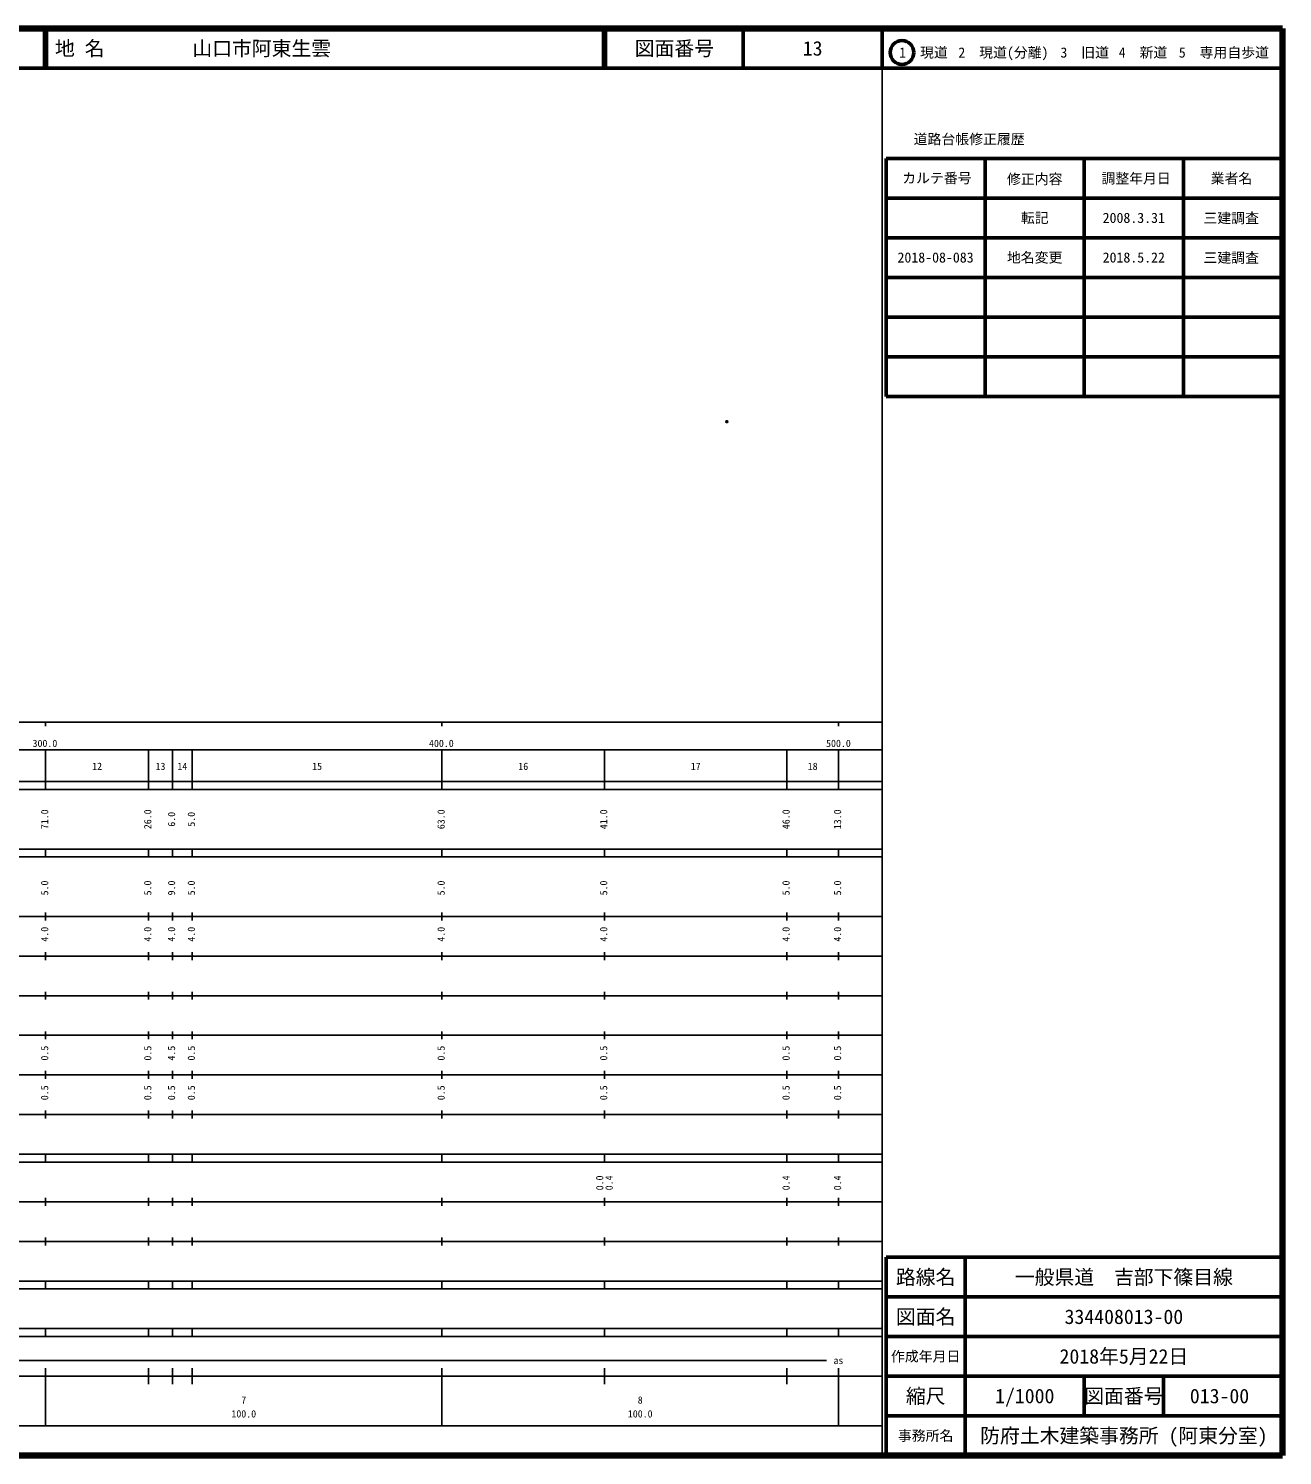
# Model space of a CAD drawing. Units: millimetres on the paper. Extents: x 40 to 680, y 20 to 380.
# Drawn here: x 363.7 to 680, y 20 to 380 of the extents above; entities that cross this region are included whole.
import ezdxf
from ezdxf.enums import TextEntityAlignment as Align

# ---------------------------------------------------------------- set-up
doc = ezdxf.new("R2010")
doc.units = ezdxf.units.MM
doc.header["$PDMODE"] = 32
doc.header["$PDSIZE"] = 0.5
doc.layers.add('M-OTRS', color=6, linetype='Continuous')
doc.layers.add('M-TTL-TXT', color=7, linetype='Continuous')
for name, color, linetype, lineweight in [('M-TTL', 2, 'Continuous', 140), ('M-TTL-BAND', 7, 'Continuous', 25), ('M-TTL-FRAM', 2, 'Continuous', 50), ('M-TTL-LINE', 7, 'Continuous', 50)]:
    doc.layers.add(name, color=color, linetype=linetype, lineweight=lineweight)
doc.styles.add('ＭＳ ゴシック', font='')
doc.styles.get('ＭＳ ゴシック').set_extended_font_data('MS Gothic')

msp = doc.modelspace()

# ---------------------------------------------------------------- linework, layer by layer
at = {"layer": 'M-OTRS'}
msp.add_point((539.854, 280.816), dxfattribs=at)
at = {"layer": 'M-TTL'}
for p, q in [((680, 380), (40, 380)), ((680, 20), (680, 380)), ((40, 20), (680, 20))]:
    msp.add_line(p, q, dxfattribs=at)
at = {"layer": 'M-TTL-BAND'}
for p, q in [((579, 20), (579, 370)), ((40, 205), (579, 205)), ((368, 205), (368, 204)), ((468, 205), (468, 204)), ((568, 205), (568, 204)), ((68, 198), (579, 198)), ((368, 188), (368, 198)), ((394, 188), (394, 198)), ((400, 188), (400, 198)), ((405, 188), (405, 198)), ((468, 188), (468, 198)), ((509, 188), (509, 198)), ((555, 188), (555, 198)), ((568, 188), (568, 198)), ((40, 190), (579, 190)), ((40, 188), (579, 188)), ((40, 173), (579, 173)), ((368, 171), (368, 173)), ((394, 171), (394, 173)), ((400, 171), (400, 173)), ((405, 171), (405, 173)), ((468, 171), (468, 173)), ((509, 171), (509, 173)), ((555, 171), (555, 173)), ((568, 171), (568, 173)), ((40, 171), (579, 171)), ((40, 156), (579, 156)), ((368, 155), (368, 157)), ((394, 155), (394, 157)), ((400, 155), (400, 157)), ((405, 155), (405, 157)), ((468, 155), (468, 157)), ((509, 155), (509, 157)), ((555, 155), (555, 157)), ((568, 155), (568, 157)), ((46, 146), (579, 146)), ((368, 145), (368, 147)), ((394, 145), (394, 147)), ((400, 145), (400, 147)), ((405, 145), (405, 147)), ((468, 145), (468, 147)), ((509, 145), (509, 147)), ((555, 145), (555, 147)), ((568, 145), (568, 147)), ((368, 135), (368, 137)), ((394, 135), (394, 137)), ((400, 135), (400, 137)), ((405, 135), (405, 137)), ((468, 135), (468, 137)), ((509, 135), (509, 137)), ((555, 135), (555, 137)), ((568, 135), (568, 137)), ((52, 136), (579, 136)), ((46, 126), (579, 126)), ((368, 125), (368, 127)), ((394, 125), (394, 127)), ((400, 125), (400, 127)), ((405, 125), (405, 127)), ((468, 125), (468, 127)), ((509, 125), (509, 127)), ((555, 125), (555, 127)), ((568, 125), (568, 127)), ((52, 116), (579, 116)), ((368, 115), (368, 117)), ((394, 115), (394, 117)), ((400, 115), (400, 117)), ((405, 115), (405, 117)), ((468, 115), (468, 117)), ((509, 115), (509, 117)), ((555, 115), (555, 117)), ((568, 115), (568, 117)), ((46, 106), (579, 106)), ((368, 105), (368, 107)), ((394, 105), (394, 107)), ((400, 105), (400, 107)), ((405, 105), (405, 107)), ((468, 105), (468, 107)), ((509, 105), (509, 107)), ((555, 105), (555, 107)), ((568, 105), (568, 107)), ((40, 96), (579, 96)), ((40, 94), (579, 94)), ((368, 94), (368, 96)), ((394, 94), (394, 96)), ((400, 94), (400, 96)), ((405, 94), (405, 96)), ((468, 94), (468, 96)), ((509, 94), (509, 96)), ((555, 94), (555, 96)), ((568, 94), (568, 96)), ((49, 84), (579, 84)), ((368, 83), (368, 85)), ((394, 83), (394, 85)), ((400, 83), (400, 85)), ((405, 83), (405, 85)), ((468, 83), (468, 85)), ((509, 83), (509, 85)), ((555, 83), (555, 85)), ((568, 83), (568, 85)), ((40, 74), (579, 74)), ((368, 73), (368, 75)), ((394, 73), (394, 75)), ((400, 73), (400, 75)), ((405, 73), (405, 75)), ((468, 73), (468, 75)), ((509, 73), (509, 75)), ((555, 73), (555, 75)), ((568, 73), (568, 75)), ((40, 64), (579, 64)), ((40, 62), (579, 62)), ((368, 62), (368, 64)), ((394, 62), (394, 64)), ((400, 62), (400, 64)), ((405, 62), (405, 64)), ((468, 62), (468, 64)), ((509, 62), (509, 64)), ((555, 62), (555, 64)), ((568, 62), (568, 64)), ((40, 52), (579, 52)), ((368, 50), (368, 52)), ((394, 50), (394, 52)), ((400, 50), (400, 52)), ((405, 50), (405, 52)), ((468, 50), (468, 52)), ((509, 50), (509, 52)), ((555, 50), (555, 52)), ((568, 50), (568, 52)), ((40, 50), (579, 50)), ((96, 44), (565, 44)), ((40, 40), (579, 40)), ((368, 27.5), (368, 42)), ((394, 38), (394, 42)), ((400, 38), (400, 42)), ((405, 38), (405, 42)), ((468, 27.5), (468, 42)), ((509, 38), (509, 42)), ((555, 38), (555, 42)), ((568, 27.5), (568, 42)), ((68, 27.5), (579, 27.5))]:
    msp.add_line(p, q, dxfattribs=at)
at = {"layer": 'M-TTL-FRAM'}
for p, q in [((580, 347.197), (580, 287.197)), ((580, 347.197), (680, 347.197)), ((580, 287.197), (680, 287.197)), ((680, 70), (580, 70)), ((580, 70), (580, 20))]:
    msp.add_line(p, q, dxfattribs=at)
at = {"layer": 'M-TTL-LINE'}
for p, q in [((367.75, 380), (367.75, 370)), ((368.25, 380), (368.25, 370)), ((508.747, 380), (508.747, 370)), ((509.247, 380), (509.247, 370)), ((543.997, 380), (543.997, 370)), ((579, 380), (579, 370)), ((40, 370), (680, 370)), ((605, 347.197), (605, 287.197)), ((630, 347.197), (630, 287.197)), ((655, 347.197), (655, 287.197)), ((580, 337.197), (680, 337.197)), ((580, 327.197), (680, 327.197)), ((580, 317.197), (680, 317.197)), ((580, 307.197), (680, 307.197)), ((580, 297.197), (680, 297.197)), ((600, 70), (600, 20)), ((680, 60), (580, 60)), ((680, 50), (580, 50)), ((680, 40), (580, 40)), ((630, 40), (630, 30)), ((650, 40), (650, 30)), ((680, 30), (580, 30))]:
    msp.add_line(p, q, dxfattribs=at)
msp.add_circle((584.031, 373.958), 3, dxfattribs=at)

# ---------------------------------------------------------------- texts
at = {"layer": 'M-TTL-BAND', "style": 'ＭＳ ゴシック'}
for s, p in [('300.0', (367.844, 198.195)), ('400.0', (467.844, 198.195)), ('500.0', (568, 198.195)), ('12', (381, 192.405)), ('13', (397, 192.405)), ('14', (402.5, 192.405)), ('15', (436.5, 192.405)), ('16', (488.5, 192.405)), ('17', (532, 192.405)), ('18', (561.5, 192.405)), ('as', (568, 42.5)), ('7', (418, 32.523)), ('8', (518, 32.523)), ('100.0', (418, 29.033)), ('100.0', (518, 29.033))]:
    msp.add_text(s, height=1.833, dxfattribs=at).set_placement(p, align=Align.BOTTOM_CENTER)
for s, p in [('71.0', (369.232, 180.5)), ('26.0', (395.232, 180.5)), ('6.0', (401.232, 180.5)), ('5.0', (406.232, 180.5)), ('63.0', (469.232, 180.5)), ('41.0', (510.232, 180.5)), ('46.0', (556.232, 180.5)), ('13.0', (569.232, 180.5)), ('5.0', (369.232, 163.174)), ('5.0', (395.232, 163.174)), ('9.0', (401.232, 163.174)), ('5.0', (406.232, 163.174)), ('5.0', (469.232, 163.174)), ('5.0', (510.232, 163.174)), ('5.0', (556.232, 163.174)), ('5.0', (569.232, 163.174)), ('4.0', (369.232, 151.5)), ('4.0', (395.232, 151.5)), ('4.0', (401.232, 151.5)), ('4.0', (406.232, 151.5)), ('4.0', (469.232, 151.5)), ('4.0', (510.232, 151.5)), ('4.0', (556.232, 151.5)), ('4.0', (569.232, 151.5)), ('0.5', (369.232, 121.5)), ('0.5', (395.232, 121.5)), ('4.5', (401.232, 121.5)), ('0.5', (406.232, 121.5)), ('0.5', (469.232, 121.5)), ('0.5', (510.232, 121.5)), ('0.5', (556.232, 121.5)), ('0.5', (569.232, 121.5)), ('0.5', (369.232, 111.5)), ('0.5', (395.232, 111.5)), ('0.5', (401.232, 111.5)), ('0.5', (406.232, 111.5)), ('0.5', (469.232, 111.5)), ('0.5', (510.232, 111.5)), ('0.5', (556.232, 111.5)), ('0.5', (569.232, 111.5)), ('0.0', (509.232, 88.764)), ('0.4', (511.602, 88.764)), ('0.4', (556.232, 88.764)), ('0.4', (569.232, 88.764))]:
    msp.add_text(s, height=1.833, rotation=90, dxfattribs=at).set_placement(p, align=Align.BOTTOM_CENTER)
at = {"layer": 'M-TTL-TXT', "style": 'ＭＳ ゴシック'}
for s, p in [('地 名', (370.38, 375)), ('山口市阿東生雲', (405.024, 375))]:
    msp.add_text(s, height=3.666, dxfattribs=at).set_placement(p, align=Align.MIDDLE_LEFT)
for s, height, p in [('図面番号', 3.666, (526.622, 375)), ('13', 3.666, (561.497, 375)), ('1\u3000現道', 2.566, (589.448, 373.958)), ('2\u3000現道(分離)', 2.566, (609.619, 373.958)), ('3\u3000旧道', 2.566, (630.121, 373.958)), ('4\u3000新道', 2.566, (644.824, 373.958)), ('5\u3000専用自歩道', 2.566, (665.228, 373.958)), ('道路台帳修正履歴', 2.566, (600.968, 352.113)), ('カルテ番号', 2.566, (592.839, 342.277)), ('修正内容', 2.566, (617.509, 342.023)), ('調整年月日', 2.566, (643.089, 342.197)), ('業者名', 2.566, (667.134, 342.197)), ('転記', 2.566, (617.5, 332.245)), ('2008.3.31', 2.566, (642.5, 332.245)), ('三建調査', 2.566, (667.077, 332.189)), ('2018-08-083', 2.566, (592.5, 322.245)), ('地名変更', 2.566, (617.5, 322.245)), ('2018.5.22', 2.566, (642.5, 322.245)), ('三建調査', 2.566, (667.077, 322.189)), ('路線名', 3.666, (590, 65)), ('路線名', 3.666, (590, 65)), ('一般県道\u3000吉部下篠目線', 3.666, (640, 65)), ('図面名', 3.666, (590, 55)), ('図面名', 3.666, (590, 55)), ('334408013-00', 3.666, (640, 55)), ('2018年5月22日', 3.666, (640, 45)), ('作成年月日', 2.566, (590, 45)), ('作成年月日', 2.566, (590, 45)), ('縮尺', 3.666, (590, 35)), ('縮尺', 3.666, (590, 35)), ('1/1000', 3.666, (615, 35)), ('図面番号', 3.666, (640, 35)), ('図面番号', 3.666, (640, 35)), ('013-00', 3.666, (664.125, 35)), ('事務所名', 2.566, (590, 25)), ('事務所名', 2.566, (590, 25)), ('防府土木建築事務所 (阿東分室)', 3.666, (640, 25))]:
    msp.add_text(s, height=height, dxfattribs=at).set_placement(p, align=Align.MIDDLE_CENTER)

doc.saveas('drawing.dxf')
